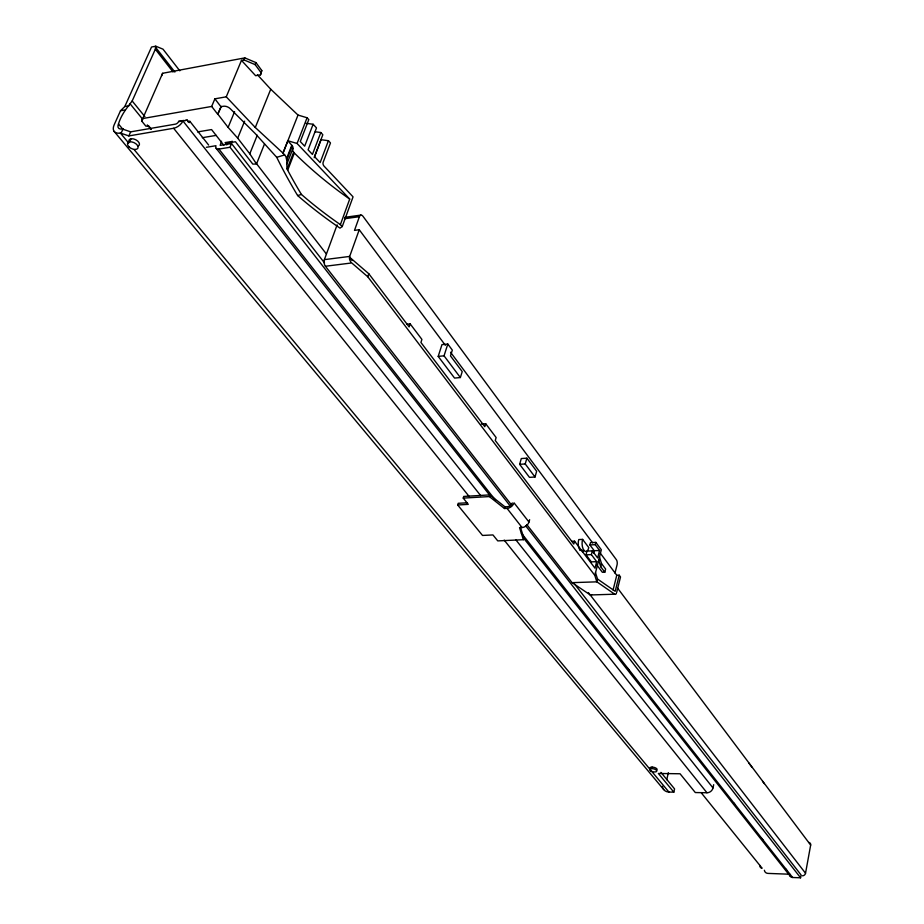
<?xml version="1.0" encoding="UTF-8"?>
<svg xmlns="http://www.w3.org/2000/svg" width="924" height="924" viewBox="0 0 924 924"><rect width="100%" height="100%" fill="white"/><g stroke="black" fill="none" stroke-linecap="round" stroke-linejoin="round"><path stroke-width="1.39" d="M208.651 145.068L189.847 121.298L189.27 122.626L187.295 120.12L178.494 121.714A2.784 1.513 -38.2 0 1 175.398 124.151L130.677 131.843L122.176 128.967A8.247 4.377 -38.8 0 1 118.48 123.989C121.148 114.957 126.692 108.143 132.178 100.982L155.336 49.238L155.74 46.2L162.994 49.157L179.81 70.813M789.812 874.728A3.569 3.084 -38.5 0 0 792.596 877.488L800.565 877.8L801.085 874.982L574.335 583.772M802.344 875.802A2.888 2.495 -38 0 0 805.532 873.249L810.66 845.09A2.864 2.46 -36.6 0 0 808.858 842.445M141.672 121.009L142.631 118.549L211.677 106.445L214.876 98.833L226.264 96.824L241.476 60.372L255.636 75.722L260.522 74.844L261.781 70.513L255.971 62.601L244.814 57.889L162.612 73.285L141.672 121.009L145.946 126.242L148.602 125.791L151.236 129.025M261.781 70.513L260.522 74.844M660.937 772.383L674.566 788.9L673.85 792.145L658.373 773.469L680.064 773.769L695.31 792.549L706.952 792.757A5.463 4.505 -39 0 0 713.005 787.929L713.686 784.672M666.77 779.683L668.329 772.707M651.766 768.583L652.113 767.105M616.631 592.573L620.524 576.946L619.219 575.178L616.77 575.271L600.404 553.314M614.991 573.076L617.059 564.876A3.765 1.686 87.7 0 0 616.366 559.701L362.936 216.216A4.701 2.518 81.1 0 0 359.413 216.69L344.502 218.745M613.074 590.043L616.77 575.271M619.219 575.178L615.188 591.302L597.551 579.059L595.46 572.591M596.604 564.656L602.344 572.279L604.816 572.187L605.613 569.045L601.501 563.571L599.48 556.929M616.366 593.347A3.8 1.698 88.1 0 1 614.714 594.201L596.789 581.774L594.837 575.409L601.328 549.757L595.841 542.376L590.482 542.619L589.882 544.917L594.224 550.716L593.578 553.199M597.551 579.059L596.835 581.843L572.072 582.651L526.819 524.601M604.816 572.187L600.704 566.712L601.501 563.571M596.696 561.665L591.337 561.873L586.012 554.839L586.983 551.108L592.353 550.877L591.383 554.608L596.696 561.665L595.01 568.202L574.566 541.175L571.852 541.302M595.841 542.376L595.241 544.675L599.561 550.485L597.643 557.946L592.353 550.877M574.566 541.175L573.804 544.04L495.264 440.482L496.13 437.537L485.701 423.735L481.404 424.07M467.463 502.772L458.2 503.303L457.692 504.978L482.513 535.446L492.954 534.938L497.77 540.898L523.4 539.697L523.862 538.034L520.431 527.315M523.4 539.697L519.531 527.65L522.06 527.523A6.225 4.47 -38 0 0 528.967 522.037L529.637 519.658M535.031 477.003L536.648 471.252L526.876 458.165L521.298 458.558L519.635 464.322L529.475 477.362L535.031 477.003L525.225 463.952L526.876 458.165M340.39 224.613A348.336 235.805 19.7 0 1 301.432 194.444A430.341 359.471 53.9 0 1 287.687 170.224A8.351 6.064 51.8 0 1 287.121 169C286.197 163.56 288.565 157.38 282.975 153.176L287.849 140.748L297.078 143.486L349.711 199.076L340.39 224.613L342.25 226.542L340.009 228.124A354.181 239.847 19.7 0 1 297.644 195.553A437.422 365.592 54 0 1 289.351 181.289A438.346 366.47 54 0 1 276.738 157.334L255.186 133.518L230.272 108.709A5.74 3.453 25.3 0 0 223.365 106.26L220.917 106.687L214.876 98.833M528.967 522.037L514.044 502.829A6.306 4.481 -37.9 0 1 507.045 508.385L504.504 508.523L504.989 506.837L489.836 494.883L463.733 496.431L463.224 498.105L468.283 504.365L457.692 504.978M504.504 508.523L489.35 496.569L489.836 494.883M485.701 423.735L484.811 426.703L420.917 342.457L421.91 339.42L410.164 323.885L406.595 324.266M460.36 377.546L462.219 371.61L450.485 355.913L452.321 350.115L447.805 344.04L441.972 344.617L438.195 356.387L454.562 378.078L460.36 377.546L444.04 355.821L447.805 344.04M410.164 323.885L409.147 326.934L368.815 273.758L349.491 257.103A4.759 2.576 81.7 0 1 349.676 256.422L359.24 229.741L354.481 230.388L359.413 216.69M594.837 575.409L367.764 276.75L368.815 273.758M342.25 226.542L353.06 196.847L324.058 166.124A2.772 1.698 72.1 0 1 323.134 162.324L330.492 142.931L328.424 140.714L321.067 139.709L314.206 157.704M511.734 505.255L325.41 266.251A4.724 2.61 81.6 0 1 324.382 259.644L337.121 224.844M328.424 140.714L320.154 162.578L314.495 156.595L322.834 134.708L320.801 132.525L315.269 131.774M320.801 132.525L312.439 154.423L308.096 149.815L316.505 127.905L313.121 124.266L306.179 123.331M313.121 124.266L304.677 146.188L300.288 141.545L308.789 119.6L307.068 117.764L298.013 115.061L270.744 89.224L257.415 74.752M161.631 75.791L162.612 73.285M286.925 163.895L292.862 148.625A5.452 3.292 23.7 0 0 292.354 145.934L287.849 140.748M287.121 169L293.647 152.206M297.078 143.486L307.068 117.764M287.687 170.224L294.352 153.026A6.849 4.135 23.5 0 1 292.862 148.625M286.405 159.043L291.788 145.241M286.752 159.829L292.238 145.773M282.975 153.176L298.013 115.061M225.664 143.335L235.447 141.73L252.806 164.114L256.514 163.998L264.483 144.029M256.514 163.998L249.792 153.788L257.265 135.216M283.079 153.211L255.29 127.5L270.744 89.224M249.792 153.788L237.699 138.15L244.629 121.171M206.329 147.297L215.973 145.715A5.787 3.222 -37.9 0 0 218.919 149.064L230.041 147.263L231.554 143.555L324.555 262.993M237.699 138.15L228.113 127.397L234.592 111.7M260.961 72.534L255.14 64.622L255.971 62.601M221.529 141.245L220.178 145.357L231.554 143.555M241.476 60.372L243.971 59.91L244.814 57.889M217.741 114.287L221.206 106.445L217.741 114.287L211.677 106.445M155.74 46.2L151.536 47.02L124.809 106.526L120.49 110.776L114.206 124.74A13.733 7.3 -38.8 0 0 120.363 133.044L128.863 135.92L173.631 128.274A8.351 4.528 -38.2 0 0 182.929 120.952L183.195 120.328M128.863 135.92L130.677 131.843M129.672 141.857L131.023 138.796M121.252 132.894L123.077 128.806M276.738 157.334L284.534 154.932M297.644 195.553L301.432 194.444M124.809 106.526L129.06 105.763M120.49 110.776L124.752 110.014M185.077 120.501L187.295 120.12M187.63 121.668L189.847 121.298M197.597 131.924L211.561 129.568L223.851 145.253M202.298 137.699L216.193 135.389M344.721 217.336L360.972 215.084M324.382 259.644L349.676 256.422M325.41 266.251L351.744 262.947L367.764 276.75M438.195 356.387L444.04 355.821M519.635 464.322L525.225 463.952M463.224 498.105L489.35 496.569M504.989 506.837L507.53 506.699A4.285 3.038 -37.9 0 0 512.277 502.933M178.759 121.09L182.871 120.882M581.358 550.438L583.922 550.323A7.6 3.5 87.4 0 0 588.784 547.597L582.617 539.385L578.771 539.57A7.588 3.5 87.4 0 0 579.163 548.833M589.882 544.917L595.241 544.675M594.224 550.716L599.561 550.485M586.012 554.839L591.383 554.608M572.072 582.651L590.332 594.975L614.714 594.201M662.416 786.312A9.021 7.357 -40.2 0 0 668.93 792.053L673.85 792.145M789.847 874.231L767.983 873.399A4.724 4.054 -39.5 0 1 764.379 870.246M243.971 59.91L255.14 64.622M226.264 96.824L255.29 127.5M114.114 131.37L663.686 789.57M120.363 133.044L128.667 143.035M134.211 149.688L668.93 792.053M118.48 123.989L123.088 129.545M129.995 103.684L142.746 119.335M147.297 124.925L150.935 129.395M132.178 100.982L144.906 116.643M701.431 793.011L762.127 868.214A2.853 2.437 -39.6 0 1 759.99 865.499M173.631 128.274L468.872 496.119M504.192 540.136L706.952 792.757M182.929 120.952L480.699 495.634M515.684 539.651L713.005 787.929M218.919 149.064L495.495 500.254M521.367 533.102L792.596 877.488M627.408 668.029L629.198 670.293M733.621 802.852L735.4 805.116M761.284 837.976L763.074 840.239M785.377 868.572L787.167 870.835M216.204 148.394L490.378 496.026M523.423 537.918L790.459 876.495M507.045 508.385L522.06 527.523M155.371 47.02L174.879 72.06M155.336 49.238L173.077 71.991M230.041 147.263L510.418 506.283M525.502 525.594L800.565 877.8M226.842 144.872L225.075 142.596L231.058 141.615A4.689 2.61 -37.7 0 0 232.305 141.256M217.937 114.253L228.113 127.397M255.682 162.601L326.288 253.857M588.415 592.642L805.532 873.249M352.09 260.51L349.445 257.657A4.863 3.28 67.6 0 0 350.901 262.046M617.567 588.103L810.66 845.09M748.683 762.878L752.148 767.486M762.543 781.323L764.275 783.621M598.671 560.083L600.704 566.712M359.24 229.741L445.368 345.31M450.542 352.24L592.654 542.908M128.91 141.499A5.694 3.234 26 0 1 135.793 139.755A5.694 3.234 26 0 1 137.907 146.165M650.011 768.491A3.696 1.513 13.2 0 1 654.053 767.37A3.696 1.513 13.2 0 1 656.606 770.2M349.711 199.076A345.149 237.826 19.9 0 1 294.352 153.026M591.66 594.709A3.777 1.732 88.1 0 1 590.332 594.975M580.076 550.496A7.588 3.5 87.4 0 1 579.591 549.745M583.391 551.051A7.588 3.5 87.4 0 1 582.305 551.663M583.91 550.311A7.6 3.5 87.4 0 1 582.617 539.385M650.715 770.928A3.696 1.513 13.2 0 0 656.698 771.309A3.696 1.513 13.2 0 0 652.136 768.595A3.696 1.513 13.2 0 0 650.715 770.928M128.84 146.72A5.706 3.234 25.9 0 0 137.861 148.244A5.706 3.234 25.9 0 0 131.705 141.892A5.706 3.234 25.9 0 0 128.84 146.72"/></g></svg>
